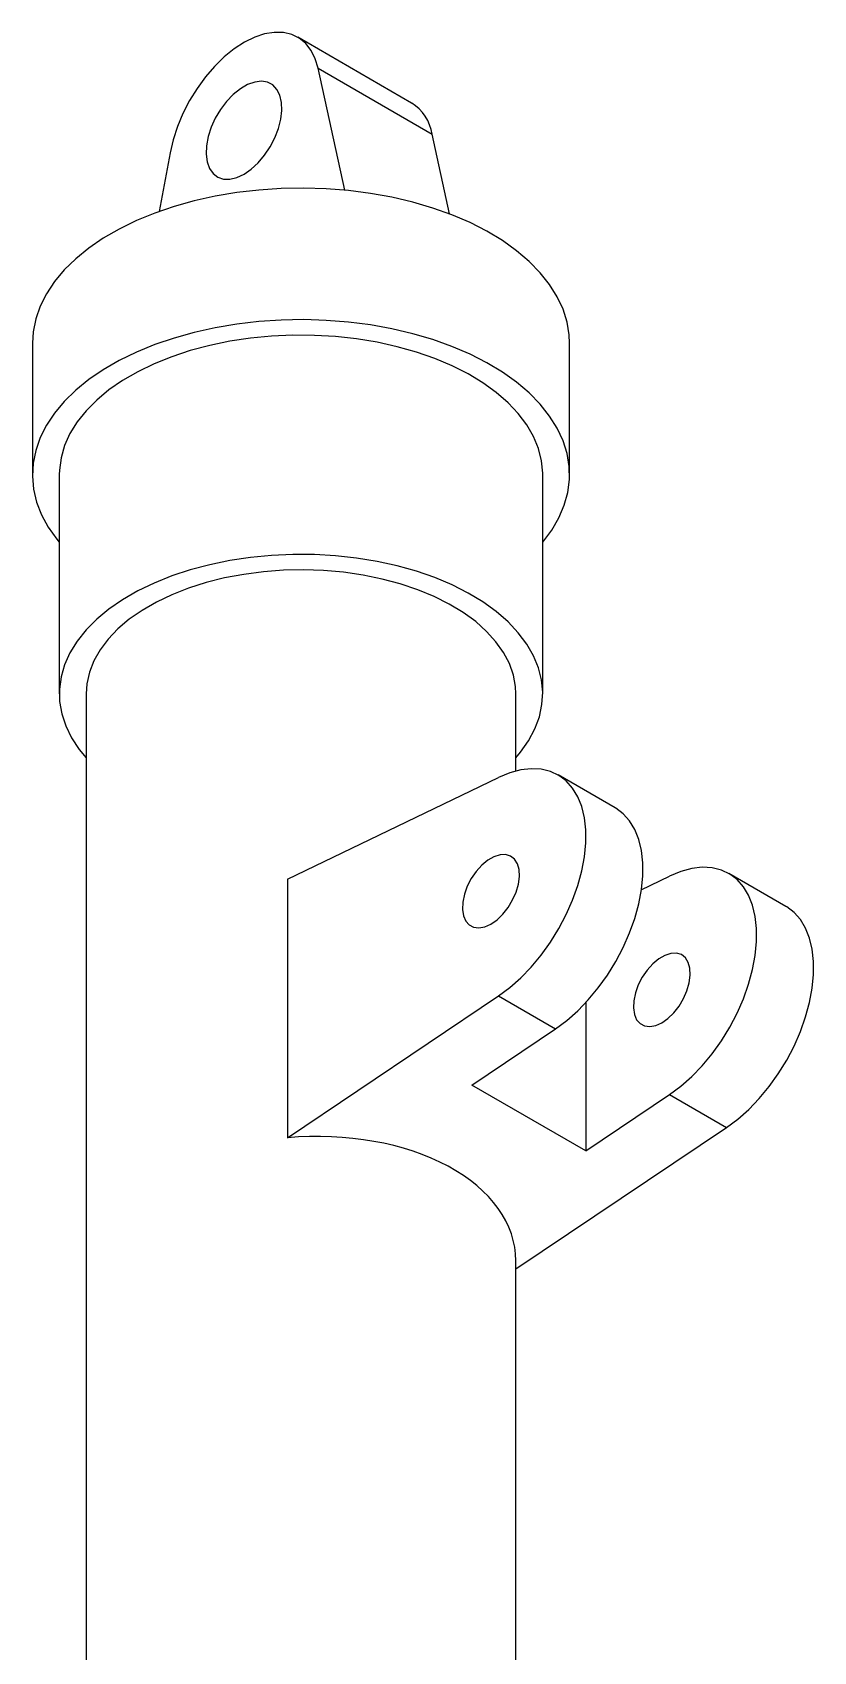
# Model space of a CAD drawing. Header units: millimetres. Extents: x 1 to 1184, y 0 to 836.
# Drawn here: x 799.7 to 828.8, y 280.4 to 340.7 of the extents above; entities that cross this region are included whole.
import ezdxf

# ---------------------------------------------------------------- set-up
doc = ezdxf.new("R2010")
doc.units = ezdxf.units.MM

msp = doc.modelspace()

# ---------------------------------------------------------------- linework, layer by layer
at = {"color": 7, "linetype": 'Continuous', "lineweight": 25}
for p, q in [((813.821, 338.111), (809.579, 340.561)), ((811.331, 334.865), (810.339, 339.404)), ((810.339, 339.404), (814.581, 336.955)), ((815.232, 333.978), (814.581, 336.955)), ((804.827, 336.262), (804.425, 334.073)), ((799.7, 329.169), (799.7, 324.27)), ((819.7, 324.27), (819.7, 329.169)), ((800.7, 324.27), (800.7, 316.105)), ((818.7, 316.105), (818.7, 324.27)), ((801.7, 316.105), (801.7, 263.846)), ((817.7, 313.23), (817.7, 316.105)), ((821.392, 311.86), (819.271, 313.084)), ((809.199, 309.196), (817.06, 312.99)), ((827.756, 308.186), (825.635, 309.411)), ((809.199, 309.196), (809.199, 299.57)), ((822.371, 308.808), (823.424, 309.316)), ((809.199, 299.57), (817.06, 304.852)), ((817.06, 304.852), (819.181, 303.627)), ((820.307, 304.604), (820.307, 299.084)), ((816.064, 301.533), (819.181, 303.627)), ((820.307, 299.084), (816.064, 301.533)), ((820.307, 299.084), (823.424, 301.178)), ((823.424, 301.178), (825.545, 299.953)), ((817.7, 294.682), (825.545, 299.953)), ((817.7, 278.384), (817.7, 294.985))]:
    msp.add_line(p, q, dxfattribs=at)
at = {"color": 7, "linetype": 'Continuous', "lineweight": 25, "flags": 128}
for points in [[(810.339, 339.404), (810.231, 339.762), (810.075, 340.073), (809.875, 340.329), (809.633, 340.528), (809.354, 340.664), (809.043, 340.736), (808.705, 340.743), (808.347, 340.683), (807.976, 340.559), (807.597, 340.373), (807.218, 340.127), (806.845, 339.827), (806.486, 339.478), (806.146, 339.085), (805.832, 338.657), (805.55, 338.2), (805.304, 337.724), (805.099, 337.236), (804.939, 336.746), (804.827, 336.262)], [(807.579, 335.463), (807.847, 335.647), (808.105, 335.884), (808.343, 336.164), (808.555, 336.478), (808.731, 336.814), (808.865, 337.161), (808.953, 337.505), (808.992, 337.834), (808.979, 338.137), (808.915, 338.402), (808.804, 338.62), (808.648, 338.783), (808.453, 338.885), (808.227, 338.922), (807.977, 338.893), (807.713, 338.8), (807.444, 338.644), (807.18, 338.433), (806.931, 338.174), (806.705, 337.875), (806.51, 337.549), (806.354, 337.206), (806.242, 336.859), (806.179, 336.521), (806.166, 336.203), (806.205, 335.918), (806.292, 335.675), (806.427, 335.484), (806.603, 335.351), (806.814, 335.281), (807.053, 335.277), (807.311, 335.338), (807.579, 335.463)], [(819.7, 329.169), (819.687, 329.471), (819.608, 329.953), (819.459, 330.428), (819.243, 330.895), (818.959, 331.35), (818.61, 331.79), (818.199, 332.211), (817.728, 332.611), (817.201, 332.987), (816.622, 333.336), (815.993, 333.656), (815.321, 333.944), (814.609, 334.199), (813.863, 334.418), (813.088, 334.601), (812.288, 334.745), (811.471, 334.851), (810.641, 334.916), (809.805, 334.942), (808.968, 334.927), (808.136, 334.871), (807.315, 334.775), (806.511, 334.641), (805.729, 334.467), (804.975, 334.257), (804.254, 334.011), (803.571, 333.731), (802.931, 333.419), (802.339, 333.077), (801.799, 332.707), (801.314, 332.313), (800.887, 331.897), (800.523, 331.462), (800.223, 331.01), (799.989, 330.546), (799.823, 330.072), (799.727, 329.592), (799.7, 329.169)], [(818.7, 321.754), (818.703, 321.757), (819.036, 322.201), (819.303, 322.659), (819.503, 323.129), (819.634, 323.606), (819.695, 324.089), (819.687, 324.572), (819.608, 325.053), (819.459, 325.529), (819.243, 325.996), (818.959, 326.451), (818.61, 326.891), (818.199, 327.312), (817.728, 327.712), (817.201, 328.088), (816.622, 328.437), (815.993, 328.756), (815.321, 329.045), (814.609, 329.299), (813.863, 329.519), (813.088, 329.702), (812.288, 329.846), (811.471, 329.952), (810.641, 330.017), (809.805, 330.042), (808.968, 330.027), (808.136, 329.972), (807.315, 329.876), (806.511, 329.741), (805.729, 329.568), (804.975, 329.358), (804.254, 329.111), (803.571, 328.831), (802.931, 328.519), (802.339, 328.177), (801.799, 327.808), (801.314, 327.414), (800.887, 326.998), (800.523, 326.563), (800.223, 326.111), (799.989, 325.647), (799.823, 325.173), (799.727, 324.693), (799.701, 324.209), (799.745, 323.727), (799.858, 323.248), (800.041, 322.776), (800.291, 322.314), (800.608, 321.867), (800.7, 321.754)], [(818.7, 324.27), (818.7, 324.327), (818.656, 324.786), (818.542, 325.241), (818.358, 325.689), (818.107, 326.125), (817.79, 326.546), (817.41, 326.95), (816.97, 327.333), (816.472, 327.692), (815.922, 328.024), (815.323, 328.327), (814.68, 328.598), (813.998, 328.835), (813.282, 329.036), (812.538, 329.2), (811.772, 329.326), (810.99, 329.412), (810.198, 329.458), (809.402, 329.463), (808.608, 329.427), (807.823, 329.351), (807.052, 329.235), (806.302, 329.081), (805.579, 328.889), (804.888, 328.66), (804.235, 328.398), (803.624, 328.103), (803.061, 327.778), (802.55, 327.425), (802.095, 327.048), (801.699, 326.649), (801.366, 326.232), (801.099, 325.799), (800.898, 325.354), (800.767, 324.901), (800.705, 324.442), (800.7, 324.27)], [(817.7, 313.724), (817.876, 313.932), (818.176, 314.358), (818.41, 314.797), (818.577, 315.246), (818.673, 315.703), (818.7, 316.162), (818.656, 316.621), (818.542, 317.076), (818.358, 317.523), (818.107, 317.959), (817.79, 318.381), (817.41, 318.785), (816.97, 319.168), (816.472, 319.527), (815.922, 319.859), (815.323, 320.161), (814.68, 320.432), (813.998, 320.67), (813.282, 320.871), (812.538, 321.035), (811.772, 321.161), (810.99, 321.246), (810.198, 321.292), (809.402, 321.297), (808.608, 321.262), (807.823, 321.186), (807.052, 321.07), (806.302, 320.916), (805.579, 320.723), (804.888, 320.495), (804.235, 320.232), (803.624, 319.937), (803.061, 319.612), (802.55, 319.26), (802.095, 318.883), (801.699, 318.484), (801.366, 318.066), (801.099, 317.633), (800.898, 317.188), (800.767, 316.735), (800.705, 316.277), (800.714, 315.817), (800.793, 315.36), (800.942, 314.908), (801.159, 314.466), (801.444, 314.037), (801.7, 313.724)], [(817.7, 316.105), (817.686, 316.375), (817.608, 316.806), (817.459, 317.23), (817.242, 317.644), (816.959, 318.045), (816.613, 318.429), (816.205, 318.793), (815.741, 319.133), (815.223, 319.446), (814.657, 319.73), (814.047, 319.982), (813.399, 320.2), (812.718, 320.382), (812.011, 320.526), (811.284, 320.631), (810.543, 320.697), (809.794, 320.722), (809.045, 320.707), (808.301, 320.652), (807.569, 320.556), (806.857, 320.421), (806.169, 320.249), (805.512, 320.039), (804.892, 319.796), (804.315, 319.52), (803.784, 319.213), (803.306, 318.88), (802.884, 318.522), (802.522, 318.143), (802.223, 317.746), (801.989, 317.335), (801.824, 316.912), (801.727, 316.483), (801.7, 316.105)], [(817.06, 304.852), (817.477, 305.161), (817.883, 305.521), (818.274, 305.927), (818.644, 306.372), (818.987, 306.852), (819.299, 307.359), (819.575, 307.885), (819.811, 308.424), (820.004, 308.967), (820.151, 309.507), (820.251, 310.037), (820.301, 310.549), (820.301, 311.035), (820.251, 311.488), (820.151, 311.903), (820.004, 312.274), (819.811, 312.594), (819.575, 312.86), (819.299, 313.068), (818.987, 313.215), (818.644, 313.298), (818.274, 313.317), (817.883, 313.272), (817.477, 313.162), (817.06, 312.99)], [(819.181, 303.627), (819.598, 303.936), (820.005, 304.296), (820.396, 304.702), (820.765, 305.148), (821.108, 305.627), (821.42, 306.134), (821.696, 306.66), (821.932, 307.199), (822.125, 307.742), (822.273, 308.283), (822.372, 308.812), (822.422, 309.324), (822.422, 309.81), (822.372, 310.264), (822.273, 310.679), (822.125, 311.049), (821.932, 311.37), (821.696, 311.636), (821.42, 311.843), (821.392, 311.86)], [(816.771, 307.529), (816.999, 307.69), (817.217, 307.9), (817.413, 308.15), (817.58, 308.428), (817.708, 308.721), (817.793, 309.017), (817.83, 309.299), (817.818, 309.557), (817.757, 309.776), (817.649, 309.948), (817.501, 310.064), (817.318, 310.119), (817.11, 310.11), (816.886, 310.038), (816.657, 309.906), (816.433, 309.719), (816.224, 309.488), (816.042, 309.222), (815.893, 308.935), (815.786, 308.639), (815.725, 308.348), (815.712, 308.076), (815.749, 307.837), (815.834, 307.639), (815.963, 307.495), (816.129, 307.409), (816.326, 307.385), (816.543, 307.426), (816.771, 307.529)], [(823.424, 301.178), (823.841, 301.487), (824.247, 301.847), (824.638, 302.253), (825.008, 302.699), (825.351, 303.178), (825.663, 303.685), (825.939, 304.211), (826.175, 304.75), (826.368, 305.293), (826.515, 305.834), (826.614, 306.363), (826.665, 306.875), (826.665, 307.361), (826.614, 307.815), (826.515, 308.229), (826.368, 308.6), (826.175, 308.92), (825.939, 309.186), (825.663, 309.394), (825.351, 309.541), (825.008, 309.624), (824.638, 309.643), (824.247, 309.598), (823.841, 309.488), (823.424, 309.316)], [(825.545, 299.953), (825.962, 300.262), (826.369, 300.622), (826.76, 301.028), (827.129, 301.474), (827.472, 301.954), (827.784, 302.46), (828.06, 302.987), (828.296, 303.525), (828.489, 304.069), (828.636, 304.609), (828.736, 305.139), (828.786, 305.65), (828.786, 306.136), (828.736, 306.59), (828.636, 307.005), (828.489, 307.375), (828.296, 307.696), (828.06, 307.962), (827.784, 308.17), (827.756, 308.186)], [(823.135, 303.856), (823.363, 304.016), (823.581, 304.226), (823.777, 304.476), (823.944, 304.754), (824.072, 305.048), (824.157, 305.343), (824.194, 305.625), (824.182, 305.883), (824.121, 306.103), (824.013, 306.274), (823.865, 306.391), (823.682, 306.446), (823.474, 306.437), (823.25, 306.364), (823.021, 306.232), (822.797, 306.046), (822.588, 305.814), (822.406, 305.548), (822.257, 305.261), (822.15, 304.965), (822.089, 304.674), (822.076, 304.403), (822.113, 304.163), (822.198, 303.966), (822.327, 303.821), (822.493, 303.735), (822.69, 303.712), (822.907, 303.753), (823.135, 303.856)]]:
    msp.add_lwpolyline(points, dxfattribs=at)
at = {"color": 7, "linetype": 'Continuous', "lineweight": 25}
msp.add_arc((812.944, 336.706), 1.657, 8.62709, 58.00329, dxfattribs=at)
msp.add_ellipse((809.7, 294.607), major_axis=(7.991, 0.618), ratio=0.622318, start_param=6.235061, end_param=7.868521, dxfattribs=at)

doc.saveas('drawing.dxf')
